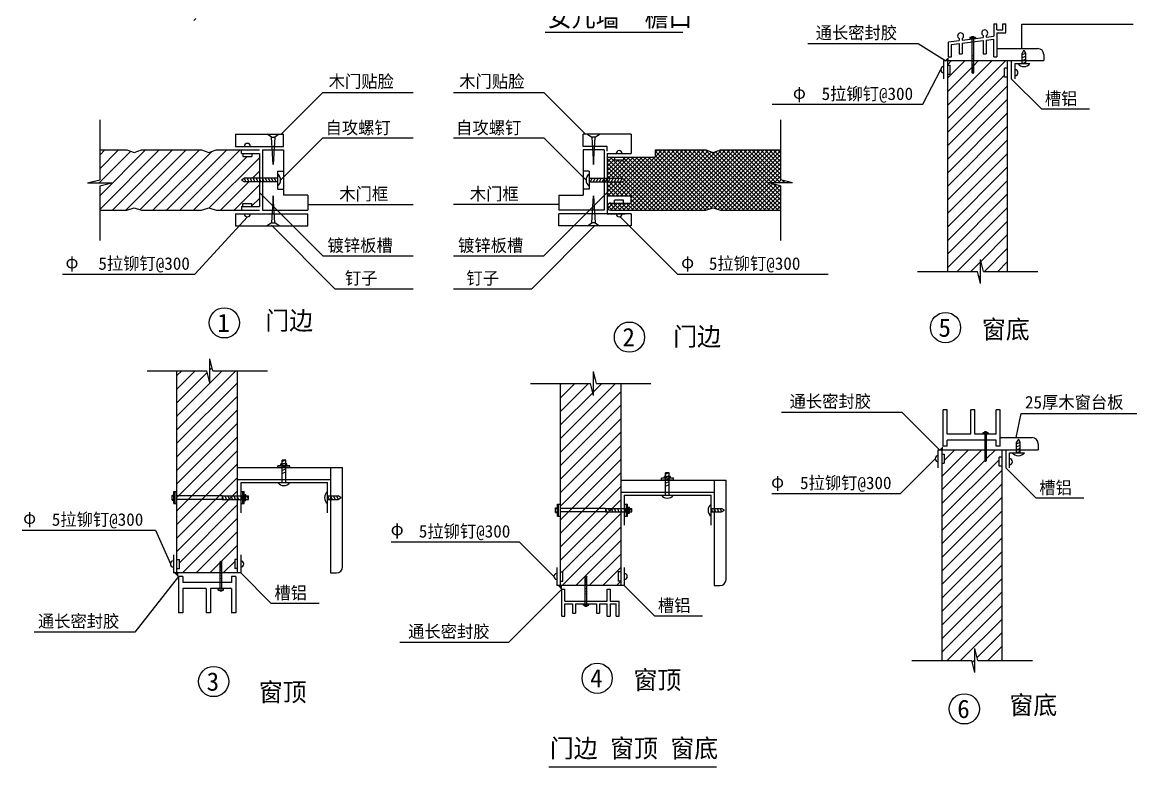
# Model space of a CAD drawing. Header units: metres. Extents: x 1653 to 20154, y 2448 to 26754.
# Drawn here: x 1653 to 20154, y 2448 to 14798 of the extents above; entities that cross this region are included whole.
import ezdxf

# ---------------------------------------------------------------- set-up
doc = ezdxf.new("R2010")
doc.units = ezdxf.units.M
for name, color, linetype in [('1', 2, 'Continuous'), ('2', 3, 'Continuous'), ('4', 5, 'Continuous'), ('5', 6, 'Continuous')]:
    doc.layers.add(name, color=color, linetype=linetype)
pattern_1 = [(45, (0, 0), (-112.2532, 112.2532), [])]

msp = doc.modelspace()

# ---------------------------------------------------------------- hatches: boundary and pattern name
at = {"layer": '5'}
h = msp.add_hatch(dxfattribs=at)
h.set_pattern_fill('_U', scale=50)
h.set_pattern_definition(pattern_1)
h.paths.add_polyline_path([(4940.57, 16932.66), (4940.57, 17082.66), (4990.57, 17082.66), (4990.57, 20012.66), (4940.84, 20012.66), (4940.84, 20162.66), (4990.57, 20162.66), (4990.57, 20287.66), (3990.57, 20287.66), (3990.57, 20162.66), (4040.3, 20162.66), (4040.3, 20012.66), (3990.57, 20012.66), (3990.57, 14927.24), (4447.77, 14927.24), (4449.09, 14928.56), (4498.76, 15127.24), (4498.76, 14727.24), (4548.76, 14927.24), (4990.57, 14927.24), (4990.57, 16932.66)])
h.paths.add_polyline_path([(6134.38, 19087.66), (5915.78, 19087.66), (5915.78, 19037.8), (5765.78, 19037.8), (5765.78, 19087.66), (5547.18, 19087.66), (5428.81, 18882.66), (5073.73, 18267.66), (5073.73, 17727.66), (5073.73, 17267.66), (5175.57, 17267.66), (5175.57, 17317.66), (5325.57, 17317.66), (5325.57, 17267.66), (5923.73, 17267.66), (6023.73, 17307.66), (6123.73, 17267.66), (7173.73, 17267.66), (7273.73, 17307.66), (7373.73, 17267.66), (8423.73, 17267.66), (8523.73, 17307.66), (8623.73, 17267.66), (9303.54, 17267.66), (9303.54, 17729.86), (9103.54, 17779.86), (9503.54, 17779.86), (9303.54, 17829.86), (9303.54, 18267.66), (8469.18, 18267.66), (8409.18, 18327.66), (7999.18, 18327.66), (7939.18, 18267.66), (6607.83, 18267.66)])
h = msp.add_hatch(dxfattribs=at)
h.set_pattern_fill('_U', scale=50)
h.set_pattern_definition(pattern_1)
h.paths.add_polyline_path([(18011.26, 13887.33), (17961.26, 13887.33), (17961.26, 14037.33), (18011.26, 14037.33), (18011.26, 14162.33), (17444.76, 14162.33), (17444.76, 13979.83), (17431.26, 13964.83), (17417.76, 13979.83), (17417.76, 14162.33), (17011.26, 14162.33), (17011.26, 14087.33), (17051.26, 14087.33), (17051.26, 13937.33), (17011.26, 13937.33), (17011.26, 10665.17), (17508.42, 10665.17), (17558.42, 10465.17), (17558.42, 10865.17), (17608.42, 10665.17), (18011.26, 10665.17)])
h = msp.add_hatch(dxfattribs=at)
h.set_pattern_fill('_U', scale=50)
h.set_pattern_definition(pattern_1)
h.paths.add_polyline_path([(4630.79, 11679.45), (4750.79, 11719.45), (4870.79, 11679.45), (5290.79, 11679.45), (5290.79, 11739.45), (5315.79, 11739.45), (5315.79, 11789.45), (5465.79, 11789.45), (5465.79, 11739.45), (5590.79, 11739.45), (5590.79, 12149.45), (5340.79, 12149.45), (5290.79, 12179.45), (5340.79, 12209.45), (5590.79, 12209.45), (5590.79, 12619.45), (5465.79, 12619.45), (5465.79, 12569.45), (5315.79, 12569.45), (5315.79, 12619.45), (5290.79, 12619.45), (5290.79, 12679.45), (4870.79, 12679.45), (4750.79, 12639.45), (4630.79, 12679.45), (3630.79, 12679.45), (3510.79, 12639.45), (3390.79, 12679.45), (2937.53, 12679.45), (2937.53, 12185.12), (2737.53, 12135.12), (3137.53, 12135.12), (2937.53, 12085.12), (2937.53, 11679.45), (3390.79, 11679.45), (3510.79, 11719.45), (3630.79, 11679.45)])
h = msp.add_hatch(dxfattribs=at)
h.set_pattern_fill('_U', scale=50)
h.set_pattern_definition(pattern_1)
h.paths.add_polyline_path([(5220.81, 9014.62), (4817.97, 9014.62), (4767.97, 9214.62), (4767.97, 8814.62), (4717.97, 9014.62), (4220.81, 9014.62), (4220.81, 5886.78), (4260.81, 5886.78), (4260.81, 5736.78), (4220.81, 5736.78), (4220.81, 5661.78), (4937.31, 5661.78), (4937.31, 5844.28), (4950.81, 5859.28), (4964.31, 5844.28), (4964.31, 5661.78), (5220.81, 5661.78), (5220.81, 5736.78), (5180.81, 5736.78), (5180.81, 5886.78), (5220.81, 5886.78)])
h = msp.add_hatch(dxfattribs=at)
h.set_pattern_fill('_U', scale=50)
h.set_pattern_definition(pattern_1)
h.paths.add_polyline_path([(11587.34, 8806.37), (11184.5, 8806.37), (11134.5, 9006.37), (11134.5, 8606.37), (11084.5, 8806.37), (10587.34, 8806.37), (10587.34, 5678.54), (10627.34, 5678.54), (10627.34, 5528.54), (10587.34, 5528.54), (10587.34, 5453.54), (10994.48, 5453.54), (10998.84, 5479.45), (10998.84, 5592.29), (11022.2, 5618.24), (11019.09, 5599.79), (11025.84, 5592.29), (11025.84, 5453.54), (11587.34, 5453.54), (11587.34, 5528.54), (11547.34, 5528.54), (11547.34, 5678.54), (11587.34, 5678.54)])
h = msp.add_hatch(dxfattribs=at)
h.set_pattern_fill('_U', scale=50)
h.set_pattern_definition(pattern_1)
h.paths.add_polyline_path([(16918.98, 4209.65), (17416.14, 4209.65), (17466.14, 4009.65), (17466.14, 4409.65), (17516.14, 4209.65), (17918.98, 4209.65), (17918.98, 7431.81), (17868.98, 7431.81), (17868.98, 7581.81), (17918.98, 7581.81), (17918.98, 7706.81), (17657.48, 7706.81), (17657.48, 7524.31), (17643.98, 7509.31), (17630.48, 7524.31), (17630.48, 7706.81), (16918.98, 7706.81), (16918.98, 7631.81), (16958.98, 7631.81), (16958.98, 7481.81), (16918.98, 7481.81)])

# ---------------------------------------------------------------- linework, layer by layer
for p, q in [((10335.15, 14634.02), (12616.62, 14634.02)), ((11584.84, 11919.45), (12344.84, 12679.45)), ((11655.55, 11919.45), (12415.55, 12679.45)), ((11698.39, 11679.45), (12698.39, 12679.45)), ((11726.26, 11919.45), (12486.26, 12679.45)), ((11761.79, 11813.56), (12627.68, 12679.45)), ((11761.79, 11884.27), (12556.97, 12679.45)), ((11769.1, 11679.45), (12769.1, 12679.45)), ((11839.81, 11679.45), (12839.81, 12679.45)), ((11910.52, 11679.45), (12910.52, 12679.45)), ((11981.23, 11679.45), (12981.23, 12679.45)), ((12051.94, 11679.45), (13039.4, 12666.91)), ((12122.65, 11679.45), (13092.44, 12649.23)), ((12161.79, 12567.11), (12274.12, 12679.45)), ((12161.79, 12637.82), (12203.41, 12679.45)), ((13106.06, 11714.2), (12161.79, 12658.48)), ((13053.03, 11696.53), (12161.79, 12587.77)), ((12193.36, 11679.45), (13169.15, 12655.23)), ((13196.4, 11694.58), (12211.53, 12679.45)), ((12264.07, 11679.45), (13264.07, 12679.45)), ((13282.24, 11679.45), (12282.24, 12679.45)), ((12334.78, 11679.45), (13334.78, 12679.45)), ((13352.95, 11679.45), (12352.95, 12679.45)), ((12405.5, 11679.45), (13405.5, 12679.45)), ((13423.66, 11679.45), (12423.66, 12679.45)), ((12476.21, 11679.45), (13476.21, 12679.45)), ((13494.38, 11679.45), (12494.38, 12679.45)), ((12546.92, 11679.45), (13546.92, 12679.45)), ((13565.09, 11679.45), (12565.09, 12679.45)), ((12617.63, 11679.45), (13617.63, 12679.45)), ((13635.8, 11679.45), (12635.8, 12679.45)), ((12688.34, 11679.45), (13688.34, 12679.45)), ((13706.51, 11679.45), (12706.51, 12679.45)), ((12759.05, 11679.45), (13759.05, 12679.45)), ((13777.22, 11679.45), (12777.22, 12679.45)), ((12829.76, 11679.45), (13829.76, 12679.45)), ((13847.93, 11679.45), (12847.93, 12679.45)), ((12900.47, 11679.45), (13900.47, 12679.45)), ((13918.64, 11679.45), (12918.64, 12679.45)), ((12971.18, 11679.45), (13971.18, 12679.45)), ((13989.35, 11679.45), (12989.35, 12679.45)), ((13061.94, 11699.5), (14041.89, 12679.45)), ((14060.06, 11679.45), (13089.2, 12650.31)), ((13144.9, 11711.74), (14112.6, 12679.45)), ((14130.77, 11679.45), (13158.53, 12651.69)), ((13197.93, 11694.07), (14183.31, 12679.45)), ((14201.48, 11679.45), (13211.56, 12669.37)), ((13254.02, 11679.45), (14241.79, 12667.21)), ((14241.79, 11709.85), (13272.19, 12679.45)), ((13324.73, 11679.45), (14241.79, 12596.5)), ((14241.79, 11780.56), (13342.9, 12679.45)), ((14241.79, 11851.27), (13413.61, 12679.45)), ((14241.79, 11921.98), (13484.32, 12679.45)), ((14099.36, 12135.12), (13555.04, 12679.45)), ((14170.07, 12135.12), (13625.75, 12679.45)), ((14240.78, 12135.12), (13696.46, 12679.45)), ((14241.79, 12204.82), (13767.17, 12679.45)), ((14241.79, 12275.53), (13837.88, 12679.45)), ((14241.79, 12346.24), (13908.59, 12679.45)), ((14241.79, 12416.96), (13979.3, 12679.45)), ((14241.79, 12487.67), (14050.01, 12679.45)), ((14241.79, 12558.38), (14120.72, 12679.45)), ((14241.79, 12629.09), (14191.43, 12679.45)), ((11361.79, 12474.22), (11447.02, 12559.45)), ((11361.79, 12544.93), (11376.31, 12559.45)), ((12221.58, 11679.45), (11361.79, 12539.24)), ((11361.79, 12403.51), (11486.79, 12528.51)), ((11361.79, 12262.09), (11609.15, 12509.45)), ((11361.79, 12332.8), (11538.44, 12509.45)), ((11634.49, 12195.82), (11361.79, 12468.53)), ((11550.16, 12209.45), (11361.79, 12397.82)), ((11379.86, 12209.45), (11729.86, 12559.45)), ((12292.29, 11679.45), (11412.29, 12559.45)), ((11443.41, 11919.45), (12083.41, 12559.45)), ((11450.57, 12209.45), (11800.57, 12559.45)), ((11486.79, 12555.66), (11483, 12559.45)), ((11514.12, 11919.45), (12154.12, 12559.45)), ((11521.28, 12209.45), (11871.28, 12559.45)), ((12363, 11679.45), (11533, 12509.45)), ((11591.99, 12209.45), (11941.99, 12559.45)), ((12433.71, 11679.45), (11603.71, 12509.45)), ((11636.79, 12537.09), (11659.15, 12559.45)), ((12504.43, 11679.45), (11636.79, 12547.08)), ((11643.61, 12190.35), (12012.7, 12559.45)), ((12575.14, 11679.45), (11695.14, 12559.45)), ((12645.85, 11679.45), (11765.85, 12559.45)), ((12716.56, 11679.45), (11836.56, 12559.45)), ((12787.27, 11679.45), (11907.27, 12559.45)), ((12857.98, 11679.45), (11977.98, 12559.45)), ((12928.69, 11679.45), (12048.69, 12559.45)), ((12999.4, 11679.45), (12119.4, 12559.45)), ((13395.44, 11679.45), (14241.79, 12525.79)), ((13466.16, 11679.45), (14241.79, 12455.08)), ((11479.45, 12209.45), (11361.79, 12327.11)), ((11408.74, 12209.45), (11361.79, 12256.4)), ((13536.87, 11679.45), (14241.79, 12384.37)), ((14063.25, 12135.12), (14241.79, 12313.66)), ((14133.96, 12135.12), (14241.79, 12242.95)), ((11361.79, 11979.25), (11531.99, 12149.45)), ((11361.79, 12049.96), (11461.28, 12149.45)), ((11361.79, 12120.67), (11390.57, 12149.45)), ((11557.32, 11919.45), (11361.79, 12114.97)), ((11486.61, 11919.45), (11361.79, 12044.26)), ((11372.7, 11919.45), (11602.7, 12149.45)), ((11628.03, 11919.45), (11398.03, 12149.45)), ((11698.74, 11919.45), (11468.74, 12149.45)), ((12009.45, 11679.45), (11539.45, 12149.45)), ((12080.16, 11679.45), (11610.16, 12149.45)), ((12150.87, 11679.45), (11654.97, 12175.35)), ((13607.58, 11679.45), (14058.96, 12130.83)), ((13678.29, 11679.45), (14115.53, 12116.69)), ((13749, 11679.45), (14172.1, 12102.54)), ((13819.71, 11679.45), (14228.66, 12088.4)), ((13890.42, 11679.45), (14241.79, 12030.82)), ((14241.79, 11992.69), (14118.55, 12115.93)), ((14204.67, 12135.12), (14252.1, 12182.54)), ((14241.79, 12063.4), (14212.83, 12092.36)), ((14311.49, 12135.12), (14268.06, 12178.55)), ((14275.38, 12135.12), (14308.66, 12168.4)), ((14346.09, 12135.12), (14365.23, 12154.26)), ((14382.2, 12135.12), (14362.34, 12154.98)), ((14416.8, 12135.12), (14421.8, 12140.12)), ((11415.9, 11919.45), (11361.79, 11973.55)), ((11938.74, 11679.45), (11761.79, 11856.4)), ((13961.13, 11679.45), (14241.79, 11960.11)), ((14031.84, 11679.45), (14241.79, 11889.4)), ((11443.77, 11679.45), (11364.85, 11758.36)), ((11371.74, 11706.35), (11464.84, 11799.45)), ((11514.48, 11679.45), (11398.98, 11794.94)), ((11415.84, 11679.74), (11535.55, 11799.45)), ((11585.19, 11679.45), (11465.19, 11799.45)), ((11486.26, 11679.45), (11606.26, 11799.45)), ((11655.9, 11679.45), (11535.9, 11799.45)), ((11556.97, 11679.45), (11676.97, 11799.45)), ((11726.61, 11679.45), (11606.61, 11799.45)), ((11627.68, 11679.45), (11747.68, 11799.45)), ((11797.32, 11679.45), (11677.32, 11799.45)), ((11868.03, 11679.45), (11748.03, 11799.45)), ((14102.55, 11679.45), (14241.79, 11818.69)), ((14173.26, 11679.45), (14241.79, 11747.98)), ((4970.81, 6941.78), (4220.81, 6941.78)), ((4970.81, 6881.78), (4220.81, 6881.78)), ((11337.34, 6733.54), (10587.34, 6733.54)), ((11337.34, 6673.54), (10587.34, 6673.54)), ((10396.38, 2448.05), (13179.21, 2448.05))]:
    msp.add_line(p, q)
at = {"layer": '1'}
for p, q in [((16951.26, 14162.33), (18071.26, 14162.33)), ((16951.26, 13862.33), (16951.26, 14162.33)), ((17011.26, 14162.33), (17011.26, 10662.33)), ((18011.26, 10662.33), (18011.26, 14162.33)), ((18071.26, 14162.33), (18071.26, 13862.33)), ((18131.26, 14112.33), (18131.26, 13862.33)), ((18131.26, 14112.33), (18381.26, 14112.33)), ((2937.53, 12679.45), (3390.79, 12679.45)), ((3390.79, 12679.45), (3510.79, 12639.45)), ((3510.79, 12639.45), (3630.79, 12679.45)), ((3630.79, 12679.45), (4630.79, 12679.45)), ((4630.79, 12679.45), (4750.79, 12639.45)), ((4750.79, 12639.45), (4870.79, 12679.45)), ((4870.79, 12679.45), (5590.79, 12679.45)), ((5290.79, 12619.45), (5590.79, 12619.45)), ((5590.79, 12619.45), (5590.79, 11739.45)), ((11361.77, 12619.45), (11361.77, 11619.45)), ((11361.77, 12619.45), (11661.77, 12619.45)), ((12161.77, 12679.45), (12161.77, 12559.45)), ((12161.77, 12679.45), (12161.77, 12559.45)), ((12161.77, 12679.45), (13001.77, 12679.45)), ((13001.77, 12679.45), (13121.77, 12639.45)), ((13121.77, 12639.45), (13241.77, 12679.45)), ((13241.77, 12679.45), (14241.77, 12679.45)), ((11361.77, 12559.45), (12161.77, 12559.45)), ((11361.77, 11919.45), (11761.77, 11919.45)), ((11761.77, 11799.45), (11761.77, 11919.45)), ((2937.53, 11679.45), (3390.79, 11679.45)), ((3390.79, 11679.45), (3510.79, 11719.45)), ((3510.79, 11719.45), (3630.79, 11679.45)), ((3630.79, 11679.45), (4630.79, 11679.45)), ((4630.79, 11679.45), (4750.79, 11719.45)), ((4750.79, 11719.45), (4870.79, 11679.45)), ((4870.79, 11679.45), (5590.79, 11679.45)), ((5290.79, 11739.45), (5590.79, 11739.45)), ((11421.77, 11799.45), (11761.77, 11799.45)), ((11421.77, 11679.45), (13001.77, 11679.45)), ((13001.77, 11679.45), (13121.77, 11719.45)), ((13121.77, 11719.45), (13241.77, 11679.45)), ((13241.77, 11679.45), (14241.77, 11679.45)), ((11361.77, 11619.45), (11661.77, 11619.45)), ((4220.81, 5661.78), (4220.81, 9011.78)), ((5220.81, 9011.78), (5220.81, 5661.78)), ((10587.34, 5453.54), (10587.34, 8803.54)), ((11587.34, 8803.54), (11587.34, 5453.54)), ((16858.98, 7706.81), (17978.98, 7706.81)), ((16858.98, 7406.81), (16858.98, 7706.81)), ((16918.98, 7706.81), (16918.98, 4206.81)), ((17918.98, 4206.81), (17918.98, 7706.81)), ((17978.98, 7706.81), (17978.98, 7406.81)), ((18038.98, 7656.81), (18288.98, 7656.81)), ((18038.98, 7656.81), (18038.98, 7406.81)), ((5285.99, 6661.78), (5285.99, 7161.78)), ((5285.99, 7161.78), (6720.81, 7161.78)), ((6720.81, 6661.78), (6720.81, 7161.78)), ((11652.52, 6453.54), (11652.52, 6953.54)), ((11652.52, 6953.54), (13087.34, 6953.54)), ((13087.34, 6453.54), (13087.34, 6953.54)), ((4160.81, 5961.78), (4160.81, 5661.78)), ((5280.81, 5961.78), (5280.81, 5661.78)), ((10527.34, 5753.54), (10527.34, 5453.54)), ((11647.34, 5753.54), (11647.34, 5453.54)), ((5280.81, 5661.78), (4160.81, 5661.78)), ((11647.34, 5453.54), (10527.34, 5453.54))]:
    msp.add_line(p, q, dxfattribs=at)
msp.add_arc((11421.77, 11739.45), 60, 90, 270, dxfattribs=at)
at = {"layer": '2'}
for p, q in [((18246.52, 14362.33), (18246.52, 14765.52)), ((18246.52, 14765.52), (20096.52, 14765.52)), ((16524.07, 14441.8), (14691.78, 14441.8)), ((16971.26, 14162.33), (16524.07, 14441.8)), ((17831.26, 14362.33), (18511.26, 14362.33)), ((18281.26, 14337.33), (18251.26, 14287.33)), ((18251.26, 14262.33), (18311.26, 14287.33)), ((18251.26, 14112.33), (18251.26, 14287.33)), ((18271.26, 14320.66), (18287.26, 14327.33)), ((18311.26, 14287.33), (18281.26, 14337.33)), ((18311.26, 14112.33), (18311.26, 14287.33)), ((18611.26, 14262.33), (18611.26, 14162.33)), ((17011.26, 14087.33), (17051.26, 14087.33)), ((17051.26, 14087.33), (17051.26, 13937.33)), ((18071.26, 14162.33), (18611.26, 14162.33)), ((18251.26, 14212.33), (18311.26, 14237.33)), ((18251.26, 14162.33), (18311.26, 14187.33)), ((18251.26, 14112.33), (18311.26, 14137.33)), ((16602.18, 13437.33), (16901.26, 14012.33)), ((17011.26, 13937.33), (17051.26, 13937.33)), ((18011.26, 14037.33), (17961.26, 14037.33)), ((17961.26, 13887.33), (17961.26, 14037.33)), ((18011.26, 13887.33), (17961.26, 13887.33)), ((18071.26, 13862.33), (18571.26, 13362.33)), ((5950.79, 12939.45), (6642.64, 13631.3)), ((6642.64, 13631.3), (8142.64, 13631.3)), ((8809.91, 13631.3), (10309.91, 13631.3)), ((11001.77, 12939.45), (10309.91, 13631.3)), ((14102.18, 13437.33), (16602.18, 13437.33)), ((18571.26, 13362.33), (19371.26, 13362.33)), ((2937.53, 13179.45), (2937.53, 12185.12)), ((14241.77, 13179.45), (14241.77, 12185.12)), ((5190.79, 12939.45), (5190.79, 12739.45)), ((5190.79, 12939.45), (5990.79, 12939.45)), ((5715.79, 12939.45), (5915.79, 12939.45)), ((5940.79, 12179.45), (6642.64, 12881.3)), ((5990.79, 12739.45), (5990.79, 12939.45)), ((6642.64, 12881.3), (8142.64, 12881.3)), ((8809.91, 12881.3), (10309.91, 12881.3)), ((11011.77, 12179.45), (10309.91, 12881.3)), ((11761.77, 12939.45), (10961.77, 12939.45)), ((10961.77, 12739.45), (10961.77, 12939.45)), ((11761.77, 12939.45), (11761.77, 12619.45)), ((5190.79, 12739.45), (5990.79, 12739.45)), ((5315.79, 12619.45), (5315.79, 12569.45)), ((5465.79, 12619.45), (5465.79, 12569.45)), ((5640.79, 12679.45), (5640.79, 11679.45)), ((5640.79, 12679.45), (5990.79, 12679.45)), ((5990.79, 12679.45), (5990.79, 11929.45)), ((11361.77, 12739.45), (10961.77, 12739.45)), ((11311.77, 12679.45), (10961.77, 12679.45)), ((10961.77, 12679.45), (10961.77, 11929.45)), ((11311.77, 12679.45), (11311.77, 11679.45)), ((11361.77, 12659.45), (11361.77, 12739.45)), ((11361.77, 12619.45), (11761.77, 12619.45)), ((5315.79, 12569.45), (5465.79, 12569.45)), ((11486.77, 12559.45), (11486.77, 12509.45)), ((11636.77, 12509.45), (11486.77, 12509.45)), ((11636.77, 12559.45), (11636.77, 12509.45)), ((5890.79, 12279.45), (5890.79, 12079.45)), ((11061.77, 12279.45), (11061.77, 12079.45)), ((2737.53, 12135.12), (2937.53, 12185.12)), ((2737.53, 12135.12), (3137.53, 12135.12)), ((2937.53, 12085.12), (3137.53, 12135.12)), ((2937.53, 12085.12), (2937.53, 11179.45)), ((2937.53, 12085.12), (2937.53, 11179.45)), ((5340.79, 12209.45), (5290.79, 12179.45)), ((5290.79, 12179.45), (5340.79, 12149.45)), ((5307.45, 12169.45), (5300.79, 12185.45)), ((5365.79, 12149.45), (5340.79, 12209.45)), ((5890.79, 12209.45), (5340.79, 12209.45)), ((5890.79, 12149.45), (5340.79, 12149.45)), ((5415.79, 12149.45), (5390.79, 12209.45)), ((5465.79, 12149.45), (5440.79, 12209.45)), ((5515.79, 12149.45), (5490.79, 12209.45)), ((5565.79, 12149.45), (5540.79, 12209.45)), ((5615.79, 12149.45), (5590.79, 12209.45)), ((5665.79, 12149.45), (5640.79, 12209.45)), ((5715.79, 12149.45), (5690.79, 12209.45)), ((5765.79, 12149.45), (5740.79, 12209.45)), ((5815.79, 12149.45), (5790.79, 12209.45)), ((5865.79, 12149.45), (5840.79, 12209.45)), ((11061.77, 12209.45), (11611.77, 12209.45)), ((11061.77, 12149.45), (11611.77, 12149.45)), ((11086.77, 12149.45), (11111.77, 12209.45)), ((11136.77, 12149.45), (11161.77, 12209.45)), ((11186.77, 12149.45), (11211.77, 12209.45)), ((11236.77, 12149.45), (11261.77, 12209.45)), ((11286.77, 12149.45), (11311.77, 12209.45)), ((11336.77, 12149.45), (11361.77, 12209.45)), ((11386.77, 12149.45), (11411.77, 12209.45)), ((11436.77, 12149.45), (11461.77, 12209.45)), ((11486.77, 12149.45), (11511.77, 12209.45)), ((11536.77, 12149.45), (11561.77, 12209.45)), ((11586.77, 12149.45), (11611.77, 12209.45)), ((11611.77, 12209.45), (11661.77, 12179.45)), ((11661.77, 12179.45), (11611.77, 12149.45)), ((11645.1, 12169.45), (11651.77, 12185.45)), ((14441.77, 12135.12), (14041.77, 12135.12)), ((14241.77, 12085.12), (14041.77, 12135.12)), ((14441.77, 12135.12), (14241.77, 12185.12)), ((14241.77, 12085.12), (14241.77, 11179.45)), ((14241.77, 12085.12), (14241.77, 11179.45)), ((5590.79, 11972.7), (6642.64, 10920.85)), ((6390.79, 11929.45), (5990.79, 11929.45)), ((6390.79, 11929.45), (6390.79, 11679.45)), ((11361.77, 11972.7), (10309.91, 10920.85)), ((10561.77, 11929.45), (10561.77, 11679.45)), ((10561.77, 11929.45), (10961.77, 11929.45)), ((11486.77, 11799.45), (11486.77, 11849.45)), ((11636.77, 11849.45), (11486.77, 11849.45)), ((11636.77, 11799.45), (11636.77, 11849.45)), ((5315.79, 11739.45), (5315.79, 11789.45)), ((5315.79, 11789.45), (5465.79, 11789.45)), ((5465.79, 11739.45), (5465.79, 11789.45)), ((5640.79, 11679.45), (6390.79, 11679.45)), ((6390.79, 11777.51), (8142.64, 11777.51)), ((10561.77, 11777.51), (8809.91, 11777.51)), ((11311.77, 11679.45), (10561.77, 11679.45)), ((5392.72, 11569.48), (4517.9, 10620.85)), ((5190.79, 11619.45), (5190.79, 11419.45)), ((5190.79, 11619.45), (6390.79, 11619.45)), ((6390.79, 11419.45), (6390.79, 11619.45)), ((10561.77, 11419.45), (10561.77, 11619.45)), ((11761.77, 11619.45), (10561.77, 11619.45)), ((11574.82, 11576.95), (12530.92, 10620.85)), ((11761.77, 11619.45), (11761.77, 11419.45)), ((5190.79, 11419.45), (6390.79, 11419.45)), ((5790.79, 11429.45), (6842.64, 10377.59)), ((11161.77, 11429.45), (10109.91, 10377.59)), ((11761.77, 11419.45), (10561.77, 11419.45)), ((6642.64, 10920.85), (8142.64, 10920.85)), ((8809.91, 10920.85), (10309.91, 10920.85)), ((17558.42, 10465.17), (17558.42, 10865.17)), ((17608.42, 10665.17), (17558.42, 10865.17)), ((2318.37, 10620.85), (4517.9, 10620.85)), ((12530.92, 10620.85), (15030.92, 10620.85)), ((16514.09, 10665.17), (17508.42, 10665.17)), ((17558.42, 10465.17), (17508.42, 10665.17)), ((17608.42, 10665.17), (18514.09, 10665.17)), ((17608.42, 10665.17), (18514.09, 10665.17)), ((6842.64, 10377.59), (8142.64, 10377.59)), ((8809.91, 10377.59), (10109.91, 10377.59)), ((4817.97, 9014.62), (4767.97, 9214.62)), ((4767.97, 8814.62), (4767.97, 9214.62)), ((3723.65, 9014.62), (4717.97, 9014.62)), ((4767.97, 8814.62), (4717.97, 9014.62)), ((4817.97, 9014.62), (5723.65, 9014.62)), ((4817.97, 9014.62), (5723.65, 9014.62)), ((11184.5, 8806.37), (11134.5, 9006.37)), ((11134.5, 8606.37), (11134.5, 9006.37)), ((10090.18, 8806.37), (11084.5, 8806.37)), ((11134.5, 8606.37), (11084.5, 8806.37)), ((11184.5, 8806.37), (12090.18, 8806.37)), ((11184.5, 8806.37), (12090.18, 8806.37)), ((16258.98, 8326.81), (14258.98, 8326.81)), ((16878.98, 7706.81), (16258.98, 8326.81)), ((18154.24, 7906.81), (18236.16, 8310)), ((18236.16, 8310), (20154.24, 8310)), ((17888.98, 7906.81), (18418.98, 7906.81)), ((18188.98, 7881.81), (18158.98, 7831.81)), ((18158.98, 7806.81), (18218.98, 7831.81)), ((18158.98, 7656.81), (18158.98, 7831.81)), ((18158.98, 7756.81), (18218.98, 7781.81)), ((18178.98, 7865.14), (18194.98, 7871.81)), ((18218.98, 7831.81), (18188.98, 7881.81)), ((18218.98, 7656.81), (18218.98, 7831.81)), ((18518.98, 7806.81), (18518.98, 7706.81)), ((16918.98, 7631.81), (16958.98, 7631.81)), ((16958.98, 7631.81), (16958.98, 7481.81)), ((17978.98, 7706.81), (18518.98, 7706.81)), ((18158.98, 7706.81), (18218.98, 7731.81)), ((18158.98, 7656.81), (18218.98, 7681.81)), ((5220.81, 7411.78), (6970.81, 7411.78)), ((5895.81, 7411.78), (5895.81, 7441.78)), ((6095.81, 7441.78), (5895.81, 7441.78)), ((6095.81, 7411.78), (5895.81, 7411.78)), ((5945.81, 7441.78), (5945.81, 7471.78)), ((6045.81, 7471.78), (5945.81, 7471.78)), ((6025.81, 7531.78), (5965.81, 7531.78)), ((6025.81, 7531.78), (5965.81, 7511.78)), ((5965.81, 7161.78), (5965.81, 7531.78)), ((6025.81, 7481.78), (5965.81, 7461.78)), ((6025.81, 7431.78), (5965.81, 7411.78)), ((6025.81, 7161.78), (6025.81, 7531.78)), ((6045.81, 7441.78), (6045.81, 7471.78)), ((6095.81, 7411.78), (6095.81, 7441.78)), ((6770.81, 7411.78), (6770.81, 5661.78)), ((6970.81, 5761.78), (6970.81, 7411.78)), ((16233.98, 6981.81), (16808.98, 7556.81)), ((16918.98, 7481.81), (16958.98, 7481.81)), ((17868.98, 7431.81), (17868.98, 7581.81)), ((17918.98, 7581.81), (17868.98, 7581.81)), ((17918.98, 7431.81), (17868.98, 7431.81)), ((17978.98, 7406.81), (18478.98, 6906.81)), ((6025.81, 7381.78), (5965.81, 7361.78)), ((6025.81, 7331.78), (5965.81, 7311.78)), ((12262.34, 7203.54), (12262.34, 7233.54)), ((12462.34, 7233.54), (12262.34, 7233.54)), ((12312.34, 7233.54), (12312.34, 7263.54)), ((12412.34, 7263.54), (12312.34, 7263.54)), ((12392.34, 7323.54), (12332.34, 7303.54)), ((12392.34, 7323.54), (12332.34, 7323.54)), ((12332.34, 6953.54), (12332.34, 7323.54)), ((12392.34, 7273.54), (12332.34, 7253.54)), ((12392.34, 7223.54), (12332.34, 7203.54)), ((12392.34, 6953.54), (12392.34, 7323.54)), ((12412.34, 7233.54), (12412.34, 7263.54)), ((12462.34, 7203.54), (12462.34, 7233.54)), ((5220.81, 7211.78), (6770.81, 7211.78)), ((11587.34, 7203.54), (13337.34, 7203.54)), ((12462.34, 7203.54), (12262.34, 7203.54)), ((12392.34, 7173.54), (12332.34, 7153.54)), ((12392.34, 7123.54), (12332.34, 7103.54)), ((13137.34, 7203.54), (13137.34, 5453.54)), ((13337.34, 5553.54), (13337.34, 7203.54)), ((4140.81, 6951.78), (4170.81, 6951.78)), ((4140.81, 6871.78), (4140.81, 6951.78)), ((4140.81, 6941.78), (4170.81, 6941.78)), ((4140.81, 6881.78), (4170.81, 6881.78)), ((4140.81, 6871.78), (4170.81, 6871.78)), ((4170.81, 7011.78), (4220.81, 7011.78)), ((4170.81, 6811.78), (4170.81, 7011.78)), ((4190.81, 6811.78), (4190.81, 7011.78)), ((4220.81, 6811.78), (4220.81, 7011.78)), ((4970.81, 6941.78), (5405.99, 6941.78)), ((4990.81, 6881.78), (4970.81, 6941.78)), ((4970.81, 6941.78), (4970.81, 6881.78)), ((4970.81, 6881.78), (5405.99, 6881.78)), ((5040.81, 6881.78), (5020.81, 6941.78)), ((5090.81, 6881.78), (5070.81, 6941.78)), ((5140.81, 6881.78), (5120.81, 6941.78)), ((5190.81, 6881.78), (5170.81, 6941.78)), ((5240.81, 6881.78), (5220.81, 6941.78)), ((5285.99, 7011.78), (5335.99, 7011.78)), ((5285.99, 6811.78), (5285.99, 7011.78)), ((5305.99, 6881.78), (5285.99, 6941.78)), ((5315.99, 6811.78), (5315.99, 7011.78)), ((5335.99, 6811.78), (5335.99, 7011.78)), ((5335.99, 6961.78), (5365.99, 6961.78)), ((5355.99, 6881.78), (5335.99, 6941.78)), ((5335.99, 6861.78), (5365.99, 6861.78)), ((5365.99, 6861.78), (5365.99, 6961.78)), ((5405.99, 6881.78), (5385.99, 6941.78)), ((5405.99, 6881.78), (5405.99, 6941.78)), ((6720.81, 6941.78), (6745.81, 6881.78)), ((6720.81, 6941.78), (6895.81, 6941.78)), ((6720.81, 6881.78), (6895.81, 6881.78)), ((6770.81, 6941.78), (6795.81, 6881.78)), ((6820.81, 6941.78), (6845.81, 6881.78)), ((6870.81, 6941.78), (6895.81, 6881.78)), ((6945.81, 6911.78), (6895.81, 6941.78)), ((6895.81, 6881.78), (6945.81, 6911.78)), ((6929.14, 6921.78), (6935.81, 6905.78)), ((11587.34, 7003.54), (13137.34, 7003.54)), ((14099.35, 6981.81), (16233.98, 6981.81)), ((18478.98, 6906.81), (19278.98, 6906.81)), ((4170.81, 6811.78), (4220.81, 6811.78)), ((5285.99, 6811.78), (5335.99, 6811.78)), ((10507.34, 6663.54), (10507.34, 6743.54)), ((10507.34, 6743.54), (10537.34, 6743.54)), ((10507.34, 6733.54), (10537.34, 6733.54)), ((10507.34, 6673.54), (10537.34, 6673.54)), ((10507.34, 6663.54), (10537.34, 6663.54)), ((10537.34, 6803.54), (10587.34, 6803.54)), ((10537.34, 6603.54), (10537.34, 6803.54)), ((10557.34, 6603.54), (10557.34, 6803.54)), ((10587.34, 6603.54), (10587.34, 6803.54)), ((11337.34, 6733.54), (11337.34, 6673.54)), ((11357.34, 6673.54), (11337.34, 6733.54)), ((11337.34, 6733.54), (11772.52, 6733.54)), ((11337.34, 6673.54), (11772.52, 6673.54)), ((11407.34, 6673.54), (11387.34, 6733.54)), ((11457.34, 6673.54), (11437.34, 6733.54)), ((11507.34, 6673.54), (11487.34, 6733.54)), ((11557.34, 6673.54), (11537.34, 6733.54)), ((11607.34, 6673.54), (11587.34, 6733.54)), ((11652.52, 6603.54), (11652.52, 6803.54)), ((11652.52, 6803.54), (11702.52, 6803.54)), ((11672.52, 6673.54), (11652.52, 6733.54)), ((11682.52, 6603.54), (11682.52, 6803.54)), ((11702.52, 6603.54), (11702.52, 6803.54)), ((11702.52, 6753.54), (11732.52, 6753.54)), ((11722.52, 6673.54), (11702.52, 6733.54)), ((11732.52, 6653.54), (11732.52, 6753.54)), ((11772.52, 6673.54), (11752.52, 6733.54)), ((11772.52, 6673.54), (11772.52, 6733.54)), ((13087.34, 6733.54), (13262.34, 6733.54)), ((13087.34, 6733.54), (13112.34, 6673.54)), ((13087.34, 6673.54), (13262.34, 6673.54)), ((13137.34, 6733.54), (13162.34, 6673.54)), ((13187.34, 6733.54), (13212.34, 6673.54)), ((13237.34, 6733.54), (13262.34, 6673.54)), ((13312.34, 6703.54), (13262.34, 6733.54)), ((13262.34, 6673.54), (13312.34, 6703.54)), ((13295.67, 6713.54), (13302.34, 6697.54)), ((10537.34, 6603.54), (10587.34, 6603.54)), ((11652.52, 6603.54), (11702.52, 6603.54)), ((11702.52, 6653.54), (11732.52, 6653.54)), ((1652.91, 6374), (3866.32, 6374)), ((3866.32, 6374), (4110.81, 5811.78)), ((7778.22, 6178.54), (9902.34, 6178.54)), ((9902.34, 6178.54), (10477.34, 5603.54)), ((4220.81, 5886.78), (4260.81, 5886.78)), ((4220.81, 5736.78), (4260.81, 5736.78)), ((4260.81, 5736.78), (4260.81, 5886.78)), ((5180.81, 5886.78), (5180.81, 5736.78)), ((5220.81, 5886.78), (5180.81, 5886.78)), ((5220.81, 5736.78), (5180.81, 5736.78)), ((4245.81, 5601.78), (3523.11, 4678.63)), ((5280.81, 5661.78), (5780.81, 5161.78)), ((6770.81, 5661.78), (6870.81, 5661.78)), ((10587.34, 5678.54), (10627.34, 5678.54)), ((10627.34, 5528.54), (10627.34, 5678.54)), ((11547.34, 5678.54), (11547.34, 5528.54)), ((11587.34, 5678.54), (11547.34, 5678.54)), ((10612.34, 5393.54), (9727.34, 4508.54)), ((10587.34, 5528.54), (10627.34, 5528.54)), ((11587.34, 5528.54), (11547.34, 5528.54)), ((11647.34, 5453.54), (12147.34, 4953.54)), ((13137.34, 5453.54), (13237.34, 5453.54)), ((5780.81, 5161.78), (6580.81, 5161.78)), ((12147.34, 4953.54), (12947.34, 4953.54)), ((3523.11, 4678.63), (1852.08, 4678.63)), ((9727.34, 4508.54), (7920.48, 4508.54)), ((17466.14, 4009.65), (17466.14, 4409.65)), ((17516.14, 4209.65), (17466.14, 4409.65)), ((16421.82, 4209.65), (17416.14, 4209.65)), ((17466.14, 4009.65), (17416.14, 4209.65)), ((17516.14, 4209.65), (18421.82, 4209.65)), ((17516.14, 4209.65), (18421.82, 4209.65))]:
    msp.add_line(p, q, dxfattribs=at)
for centre, radius, start, end in [((18511.26, 14262.33), 100, 0, 90), ((16951.26, 14012.33), 50, 90, 270), ((18281.26, 14187.33), 125, 216.87, 323.13), ((18132.69, 13962.33), 50, 270, 90), ((5390.79, 12739.45), 50, 0, 180), ((11561.77, 12619.45), 50, 0, 180), ((5815.79, 12179.45), 125, 306.87, 53.13), ((11136.77, 12179.45), 125, 126.87, 233.13), ((5390.79, 11619.45), 50, 180, 0), ((11561.77, 11619.45), 50, 180, 0), ((18418.98, 7806.81), 100, 0, 90), ((16858.98, 7556.81), 50, 90, 270), ((18188.98, 7731.81), 125, 216.87, 323.13), ((18040.41, 7506.81), 50, 270, 90), ((5995.81, 7236.78), 125, 216.87, 323.13), ((6795.81, 6911.78), 125, 126.87, 233.13), ((12362.34, 7028.54), 125, 216.87, 323.13), ((13162.34, 6703.54), 125, 126.87, 233.13), ((4160.81, 5811.78), 50, 90, 270), ((5280.81, 5811.78), 50, 270, 90), ((6870.81, 5761.78), 100, 270, 0), ((10527.34, 5603.54), 50, 90, 270), ((11647.34, 5603.54), 50, 270, 90), ((13237.34, 5553.54), 100, 270, 0)]:
    msp.add_arc(centre, radius, start, end, dxfattribs=at)
for points in [[(17031.26, 14222.33), (17031.26, 14162.33), (16971.26, 14162.33)], [(16938.98, 7766.81), (16938.98, 7706.81), (16878.98, 7706.81)], [(4245.81, 5601.78), (4245.81, 5661.78), (4185.81, 5661.78)], [(10612.34, 5393.54), (10612.34, 5453.54), (10552.34, 5453.54)]]:
    msp.add_solid(points, dxfattribs=at)
at = {"layer": '4'}
for centre in [(5007.82, 9811.41), (11732.83, 9574.47), (16980.12, 9732.69), (4830.54, 3860.82), (11197.07, 3916.01), (17291.75, 3407.46)]:
    msp.add_circle(centre, 250.92, dxfattribs=at)
at = {"layer": '5'}
for p, q in [((17781.26, 14772.33), (17831.26, 14772.33)), ((17781.26, 14772.33), (17781.26, 14566.08)), ((17831.26, 14672.33), (17831.26, 14772.33)), ((17831.26, 14672.33), (17931.26, 14672.33)), ((17831.26, 14622.33), (17981.26, 14622.33)), ((17831.26, 14622.33), (17831.26, 14222.33)), ((17931.26, 14772.33), (17981.26, 14772.33)), ((17931.26, 14672.33), (17931.26, 14772.33)), ((17981.26, 14622.33), (17981.26, 14772.33)), ((17031.26, 14472.33), (17206.26, 14494.2)), ((17031.26, 14222.33), (17031.26, 14472.33)), ((17081.26, 14428.58), (17206.26, 14444.2)), ((17206.26, 14529.03), (17206.26, 14494.2)), ((17206.26, 14444.2), (17206.26, 14272.33)), ((17256.26, 14500.45), (17606.26, 14544.2)), ((17256.26, 14529.03), (17256.26, 14500.45)), ((17256.26, 14450.45), (17606.26, 14494.2)), ((17256.26, 14450.45), (17256.26, 14272.33)), ((17476.26, 14544.83), (17386.26, 14544.83)), ((17386.26, 14544.83), (17386.26, 14522.33)), ((17476.26, 14522.33), (17386.26, 14522.33)), ((17449.26, 14558.33), (17413.26, 14558.33)), ((17413.26, 14558.33), (17413.26, 14544.83)), ((17417.76, 14522.33), (17417.76, 13964.97)), ((17444.76, 14522.33), (17444.76, 13964.97)), ((17449.26, 14558.33), (17449.26, 14544.83)), ((17476.26, 14544.83), (17476.26, 14522.33)), ((17606.26, 14579.03), (17606.26, 14544.2)), ((17606.26, 14494.2), (17606.26, 14272.33)), ((17656.26, 14579.03), (17656.26, 14550.45)), ((17656.26, 14550.45), (17781.26, 14566.08)), ((17656.26, 14500.45), (17781.26, 14516.08)), ((17656.26, 14500.45), (17656.26, 14272.33)), ((17781.26, 14222.33), (17781.26, 14516.08)), ((17081.26, 14222.33), (17081.26, 14428.58)), ((17206.26, 14272.33), (17256.26, 14272.33)), ((17606.26, 14272.33), (17656.26, 14272.33)), ((17031.26, 14222.33), (17081.26, 14222.33)), ((17444.76, 14234.97), (17417.76, 14243.97)), ((17444.76, 14189.97), (17417.76, 14198.97)), ((17444.76, 14144.97), (17417.76, 14153.97)), ((17444.76, 14099.97), (17417.76, 14108.97)), ((17444.76, 14077.8), (17417.76, 14077.8)), ((17417.76, 14077.8), (17438.01, 13957.47)), ((17781.26, 14222.33), (17831.26, 14222.33)), ((17431.26, 13949.97), (17417.76, 13964.97)), ((17444.76, 13964.97), (17431.26, 13949.97)), ((5790.79, 12889.45), (5715.79, 12939.45)), ((5815.79, 12439.45), (5790.79, 12889.45)), ((5790.79, 12889.45), (5845.79, 12889.45)), ((5845.79, 12889.45), (5815.79, 12439.45)), ((5915.79, 12939.45), (5845.79, 12889.45)), ((11036.77, 12939.45), (11106.77, 12889.45)), ((11236.77, 12939.45), (11036.77, 12939.45)), ((11106.77, 12889.45), (11136.77, 12439.45)), ((11161.77, 12889.45), (11106.77, 12889.45)), ((11136.77, 12439.45), (11161.77, 12889.45)), ((11161.77, 12889.45), (11236.77, 12939.45)), ((5290.79, 12619.45), (5290.79, 12679.45)), ((5890.79, 12329.45), (5990.79, 12329.45)), ((5890.79, 12329.45), (5890.79, 12029.45)), ((11061.77, 12329.45), (10961.77, 12329.45)), ((11061.77, 12329.45), (11061.77, 12029.45)), ((5890.79, 12029.45), (5990.79, 12029.45)), ((11061.77, 12029.45), (10961.77, 12029.45)), ((5815.79, 11919.45), (5790.79, 11469.45)), ((5845.79, 11469.45), (5815.79, 11919.45)), ((11106.77, 11469.45), (11136.77, 11919.45)), ((11136.77, 11919.45), (11161.77, 11469.45)), ((5290.79, 11739.45), (5290.79, 11679.45)), ((5790.79, 11469.45), (5715.79, 11419.45)), ((5715.79, 11419.45), (5915.79, 11419.45)), ((5790.79, 11469.45), (5845.79, 11469.45)), ((5915.79, 11419.45), (5845.79, 11469.45)), ((11036.77, 11419.45), (11106.77, 11469.45)), ((11236.77, 11419.45), (11036.77, 11419.45)), ((11161.77, 11469.45), (11106.77, 11469.45)), ((11161.77, 11469.45), (11236.77, 11419.45)), ((17008.98, 8366.81), (16938.98, 8366.81)), ((16938.98, 7766.81), (16938.98, 8366.81)), ((17008.98, 7966.81), (17008.98, 8366.81)), ((17468.98, 8366.81), (17398.98, 8366.81)), ((17398.98, 7966.81), (17398.98, 8366.81)), ((17468.98, 7966.81), (17468.98, 8366.81)), ((17888.98, 8366.81), (17818.98, 8366.81)), ((17818.98, 7966.81), (17818.98, 8366.81)), ((17888.98, 7766.81), (17888.98, 8366.81)), ((17398.98, 7966.81), (17008.98, 7966.81)), ((17818.98, 7966.81), (17468.98, 7966.81)), ((17688.98, 7989.31), (17598.98, 7989.31)), ((17598.98, 7989.31), (17598.98, 7966.81)), ((17688.98, 7966.81), (17598.98, 7966.81)), ((17661.98, 8002.81), (17625.98, 8002.81)), ((17625.98, 8002.81), (17625.98, 7989.31)), ((17630.48, 7966.81), (17630.48, 7524.31)), ((17657.48, 7966.81), (17657.48, 7524.31)), ((17661.98, 8002.81), (17661.98, 7989.31)), ((17688.98, 7989.31), (17688.98, 7966.81)), ((17818.98, 7866.81), (17008.98, 7866.81)), ((17008.98, 7766.81), (17008.98, 7866.81)), ((17657.48, 7794.31), (17630.48, 7803.31)), ((17818.98, 7766.81), (17818.98, 7866.81)), ((17008.98, 7766.81), (16938.98, 7766.81)), ((17657.48, 7749.31), (17630.48, 7758.31)), ((17657.48, 7704.31), (17630.48, 7713.31)), ((17657.48, 7659.31), (17630.48, 7668.31)), ((17657.48, 7637.14), (17630.48, 7637.14)), ((17630.48, 7637.14), (17650.73, 7516.81)), ((17888.98, 7766.81), (17818.98, 7766.81)), ((17643.98, 7509.31), (17630.48, 7524.31)), ((17657.48, 7524.31), (17643.98, 7509.31)), ((4937.31, 5844.28), (4950.81, 5859.28)), ((4937.31, 5401.78), (4937.31, 5844.28)), ((4964.31, 5731.45), (4944.06, 5851.78)), ((4950.81, 5859.28), (4964.31, 5844.28)), ((4964.31, 5401.78), (4964.31, 5844.28)), ((4185.81, 5661.78), (4245.81, 5601.78)), ((4315.81, 5601.78), (4245.81, 5601.78)), ((4245.81, 5601.78), (4245.81, 5001.78)), ((4315.81, 5601.78), (4315.81, 5501.78)), ((4937.31, 5731.45), (4964.31, 5731.45)), ((4937.31, 5709.28), (4964.31, 5700.28)), ((4937.31, 5664.28), (4964.31, 5655.28)), ((4937.31, 5619.28), (4964.31, 5610.28)), ((4937.31, 5574.28), (4964.31, 5565.28)), ((5195.81, 5601.78), (5125.81, 5601.78)), ((5125.81, 5601.78), (5125.81, 5501.78)), ((5195.81, 5601.78), (5195.81, 5001.78)), ((10998.84, 5592.29), (11012.34, 5607.29)), ((10998.84, 5149.79), (10998.84, 5592.29)), ((11025.84, 5479.45), (11005.59, 5599.79)), ((11012.34, 5607.29), (11025.84, 5592.29)), ((11025.84, 5149.79), (11025.84, 5592.29)), ((5125.81, 5501.78), (4315.81, 5501.78)), ((4705.81, 5401.78), (4315.81, 5401.78)), ((4315.81, 5401.78), (4315.81, 5001.78)), ((4705.81, 5401.78), (4705.81, 5001.78)), ((4775.81, 5401.78), (4775.81, 5001.78)), ((5125.81, 5401.78), (4775.81, 5401.78)), ((4905.81, 5379.28), (4905.81, 5401.78)), ((4905.81, 5401.78), (4995.81, 5401.78)), ((4905.81, 5379.28), (4995.81, 5379.28)), ((4932.81, 5365.78), (4932.81, 5379.28)), ((4932.81, 5365.78), (4968.81, 5365.78)), ((4968.81, 5365.78), (4968.81, 5379.28)), ((4995.81, 5379.28), (4995.81, 5401.78)), ((5125.81, 5401.78), (5125.81, 5001.78)), ((10552.34, 5453.54), (10612.34, 5393.54)), ((10612.34, 5393.54), (10662.34, 5393.54)), ((10612.34, 4943.54), (10612.34, 5393.54)), ((10662.34, 5193.54), (10662.34, 5393.54)), ((10998.84, 5479.45), (11025.84, 5479.45)), ((10998.84, 5457.29), (11025.84, 5448.29)), ((10998.84, 5412.29), (11025.84, 5403.29)), ((10998.84, 5367.29), (11025.84, 5358.29)), ((11362.34, 5393.54), (11412.34, 5393.54)), ((11362.34, 5193.54), (11362.34, 5393.54)), ((11412.34, 5393.54), (11412.34, 5193.54)), ((10662.34, 5193.54), (11362.34, 5193.54)), ((10998.84, 5322.29), (11025.84, 5313.29)), ((11412.34, 5193.54), (11562.34, 5193.54)), ((11562.34, 4943.54), (11562.34, 5193.54)), ((4315.81, 5001.78), (4245.81, 5001.78)), ((4775.81, 5001.78), (4705.81, 5001.78)), ((5195.81, 5001.78), (5125.81, 5001.78)), ((10662.34, 5149.79), (10787.34, 5149.79)), ((10662.34, 4943.54), (10662.34, 5149.79)), ((10787.34, 5149.79), (10787.34, 4993.54)), ((10837.34, 5149.79), (11187.34, 5149.79)), ((10837.34, 5149.79), (10837.34, 4993.54)), ((10967.34, 5127.29), (10967.34, 5149.79)), ((10967.34, 5149.79), (11057.34, 5149.79)), ((10967.34, 5127.29), (11057.34, 5127.29)), ((10994.34, 5113.79), (10994.34, 5127.29)), ((10994.34, 5113.79), (11030.34, 5113.79)), ((11030.34, 5113.79), (11030.34, 5127.29)), ((11057.34, 5127.29), (11057.34, 5149.79)), ((11187.34, 5149.79), (11187.34, 4993.54)), ((11237.34, 5149.79), (11237.34, 4993.54)), ((11237.34, 5149.79), (11362.34, 5149.79)), ((11362.34, 4943.54), (11362.34, 5149.79)), ((11412.34, 5149.79), (11512.34, 5149.79)), ((11412.34, 5149.79), (11412.34, 4943.54)), ((11512.34, 4943.54), (11512.34, 5149.79)), ((10612.34, 4943.54), (10662.34, 4943.54)), ((10787.34, 4993.54), (10837.34, 4993.54)), ((11187.34, 4993.54), (11237.34, 4993.54)), ((11362.34, 4943.54), (11412.34, 4943.54)), ((11512.34, 4943.54), (11562.34, 4943.54))]:
    msp.add_line(p, q, dxfattribs=at)
for centre in [(17231.26, 14572.33), (17631.26, 14622.33)]:
    msp.add_arc(centre, 50, 300, 240, dxfattribs=at)

# ---------------------------------------------------------------- texts
at = {"layer": '4'}
for s, height, p in [('女儿墙  檐口', 305, (10378.86, 14724.65)), ('通长密封胶', 208, (14824.15, 14520.68)), ('木门贴脸', 208, (6739.77, 13713.81)), ('木门贴脸', 208, (8907.04, 13713.81)), ('φ', 208, (14446.88, 13528.99)), ('   5拉铆钉@300', 208, (14498.68, 13508.49)), ('槽铝', 208, (18629.2, 13428.3)), ('自攻螺钉', 208, (6688.2, 12945.18)), ('自攻螺钉', 208, (8855.47, 12945.18)), ('木门框', 208, (6915.71, 11846.87)), ('木门框', 208, (9082.98, 11846.87)), ('镀锌板槽', 208, (6720.5, 10992.77)), ('镀锌板槽', 208, (8887.77, 10992.77)), ('    5拉铆钉@300', 208, (2349.91, 10692)), ('   5拉铆钉@300', 208, (12627, 10692)), ('φ', 208, (2370.72, 10716.23)), ('φ', 208, (12591.52, 10717.82)), ('钉子', 208, (7008, 10449.81)), ('钉子', 208, (9025.72, 10449.81)), ('门边', 305, (5687.48, 9696.18)), ('1', 305, (4890.77, 9658.91)), ('5', 305, (16863.07, 9580.19)), ('窗底', 305, (17584.47, 9550.6)), ('2', 305, (11615.78, 9421.97)), ('门边', 305, (12459.73, 9432.06)), ('通长密封胶', 208, (14391.34, 8405.69)), ('25厚木窗台板', 208, (18299.45, 8390.64)), ('φ', 208, (14084.96, 7076.42)), ('   5拉铆钉@300', 208, (14140.21, 7052.97)), ('槽铝', 208, (18536.92, 6972.78)), ('φ', 208, (1667.4, 6477.46)), ('   5拉铆钉@300', 208, (1718.48, 6445.16)), ('φ', 208, (7769.12, 6287.46)), ('   5拉铆钉@300', 208, (7811.4, 6249.69)), ('槽铝', 208, (5838.75, 5227.75)), ('槽铝', 208, (12205.28, 5019.51)), ('通长密封胶', 208, (1911.55, 4757.51)), ('通长密封胶', 208, (8058.87, 4587.42)), ('窗顶', 305, (11800.67, 3734.67)), ('3', 305, (4713.49, 3708.32)), ('4', 305, (11080.02, 3763.51)), ('窗顶', 305, (5580.55, 3533.07)), ('6', 305, (17174.69, 3254.96)), ('窗底', 305, (18041.75, 3318.04)), ('门边 窗顶 窗底', 305, (10411.03, 2601.16))]:
    msp.add_text(s, height=height, dxfattribs=at).set_placement(p)

doc.saveas('drawing.dxf')
